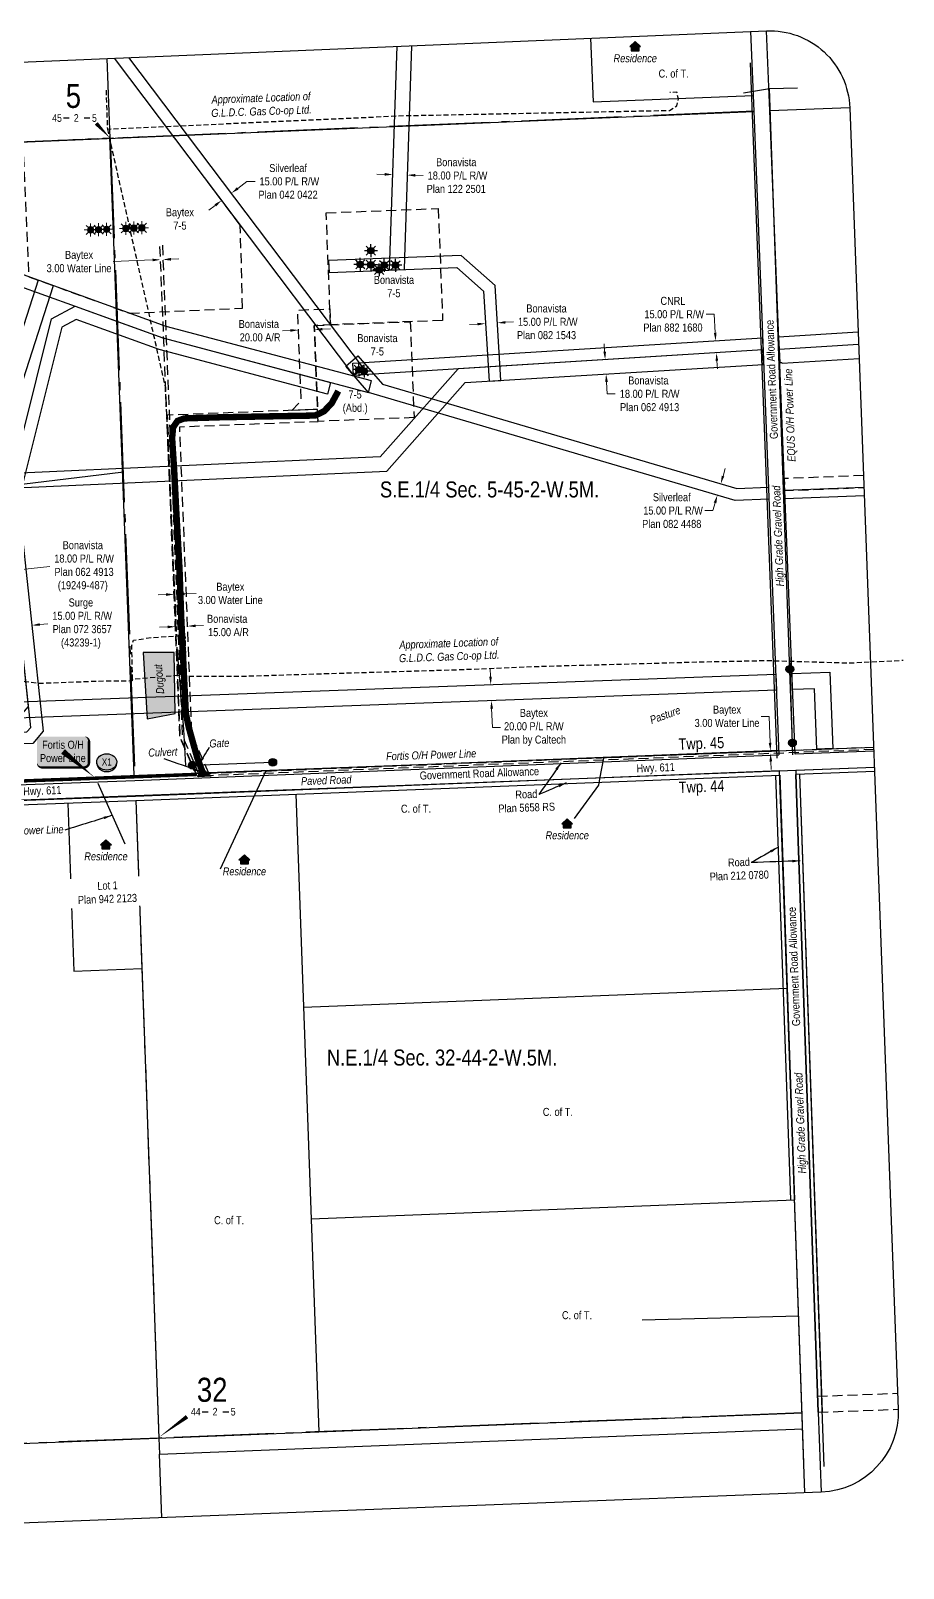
# Model space of a CAD drawing. Extents: x 682535 to 928653, y 5514181 to 5861237.
# Drawn here: x 684704 to 685793, y 5857417 to 5859338 of the extents above; entities that cross this region are included whole.
import ezdxf
from ezdxf.enums import TextEntityAlignment as Align

# ---------------------------------------------------------------- set-up
doc = ezdxf.new("R2010")
doc.units = 0
doc.header["$LTSCALE"] = 5
doc.header["$PDSIZE"] = 0.5
for name, pattern in [('foc-ACCESSROAD', [3.75, 2.5, -1.25]), ('foc-FLOWLINE', [3.75, 2.5, -1.25]), ('foc-QUARTERLINE', [33, 25, -3, 2, -3]), ('UG_PIPE', [1.875, 1.25, -0.625])]:
    doc.linetypes.add(name, pattern=pattern)
doc.layers.get('Defpoints').update_dxf_attribs({"color": 9})
for name, color, linetype in [('10', 1, 'Continuous'), ('9', 3, 'Continuous'), ('AS-FENCE', 48, 'foc-FENCE'), ('AS-PIPE-UG', 44, 'UG_PIPE'), ('AS-PIPE-UG-T', 44, 'Continuous'), ('AS-POWER', 104, 'foc-POWER'), ('AS-POWER-EXISTING-PP', 72, 'Continuous'), ('AS-POWER-EXISTING-T', 72, 'Continuous'), ('AS-POWER-T', 104, 'Continuous'), ('AS-RESIDENCE', 14, 'Continuous'), ('AS-ROADS', 254, 'Continuous'), ('AS-TELUS', 224, 'foc-TEL'), ('C-FLOWLINE', 13, 'foc-FLOWLINE'), ('C-RW', 13, 'Continuous'), ('C-SYMBOL', 7, 'Continuous'), ('C-WS', 13, 'foc-ACCESSROAD'), ('D-TXT', 6, 'Continuous'), ('F-RW', 190, 'Continuous'), ('F-WS', 190, 'foc-ACCESSROAD'), ('F-WS-S', 190, 'Continuous'), ('L-ROAD-T', 7, 'Continuous'), ('L-SECLBL', 7, 'Continuous'), ('L-SECQ', 8, 'foc-QUARTERLINE'), ('L-TITLEDB', 4, 'Continuous'), ('L-TITLEDB-T', 4, 'Continuous'), ('P-CROSSINGS', 250, 'Continuous'), ('T-WATER', 160, 'Continuous'), ('T-WATER-H', 133, 'Continuous'), ('WETLAND-T', 146, 'Continuous')]:
    doc.layers.add(name, color=color, linetype=linetype)
for name, color, linetype, lineweight in [('C-AR-T', 13, 'Continuous', 9), ('C-FLOWLINE-T', 13, 'Continuous', 9), ('C-RW-T', 13, 'Continuous', 9), ('C-WS-T', 13, 'Continuous', 9), ('F-RW-T', 190, 'Continuous', 9), ('F-WS-T', 190, 'Continuous', 9), ('T-TEXT', 48, 'Continuous', 18)]:
    doc.layers.add(name, color=color, linetype=linetype, lineweight=lineweight)
doc.layers.add('P-PROPOSED-WL3', color=92, linetype='Continuous', true_color=0x00bd00)
doc.styles.add('175L', font='ARIALN.TTF', dxfattribs={"height": 20})
doc.styles.add('80', font='ARIALN.TTF', dxfattribs={"height": 10})
doc.styles.add('80CG', font='ARIALN.TTF', dxfattribs={"height": 10})
doc.styles.add('80L', font='ARIALN.TTF', dxfattribs={"height": 10})
doc.styles.add('80LS', font='ARIALNI.TTF', dxfattribs={"height": 10})
doc.styles.add('Crossing', font='ARIALN.TTF', dxfattribs={"height": 10})
doc.styles.add('foc-LtypeFont', font='ARIALN.TTF', dxfattribs={"height": 7.35})
doc.styles.add('MtXpl_Arial_Narrow', font='ARIALNI.TTF')
doc.styles.add('SIMPLEX', font='ARIALN.TTF')
doc.linetypes.add('foc-FENCE', pattern='A,10,-1,["X",foc-LtypeFont,S=0.2,R=0,X=-0.625,Y=-0.75],-1.24', length=12.24)
doc.linetypes.add('foc-POWER', pattern='A,6,-1,["P",foc-LtypeFont,S=0.2,R=0,X=-0.625,Y=-0.75],-1.24,4', length=12.24)
doc.linetypes.add('foc-POWER-NOLINE', pattern='A,0,-4,["P",foc-LtypeFont,S=0.2,R=0,X=-0.625,Y=-0.75],-8.24', length=12.24)
doc.linetypes.add('foc-TEL', pattern='A,2,-1,["T",foc-LtypeFont,S=0.2,R=0,X=-0.425,Y=-0.75],-1.24,8', length=12.24)
doc.linetypes.add('foc-TEL-NOLINE', pattern='A,0,-2,["T",foc-LtypeFont,S=0.2,R=0,X=-0.425,Y=-0.75],-10.24', length=12.24)
doc.dimstyles.new('Compass 5 000', dxfattribs={"dimscale": 5, "dimtxt": 9, "dimasz": 2, "dimexe": 0.2, "dimexo": 0.0625, "dimgap": 0.5, "dimtad": 0, "dimtih": 1, "dimtoh": 1, "dimzin": 0, "dimdsep": 46, "dimtxsty": '80CG', "dimcen": 0.1, "dimse1": 1, "dimse2": 1, "dimclrd": 256, "dimclrt": 256, "dimaunit": 1, "dimadec": 4, "dimazin": 0, "dimtfac": 0.06, "dimtofl": 0, "dimtmove": 0, "dimatfit": 1, "dimfxl": 0.2, "dimtolj": 1, "dimtzin": 0, "dimlwd": -1, "dimarcsym": 0})

# ---------------------------------------------------------------- blocks, each defined once
blk = doc.blocks.new('L-SECLBL')
at = {"layer": '9', "color": 7}
for p, q in [((-5.1, -27.8), (-12.3, -27.8)), ((20.7, -27.8), (13.5, -27.8))]:
    blk.add_line(p, q, dxfattribs=at)
at = {"layer": '10', "color": 2, "style": 'SIMPLEX'}
blk.add_attdef('SEC', text='', height=30, dxfattribs=at).set_placement((0, 0), align=Align.MIDDLE)
at = {"layer": '10', "color": 5, "style": '80L'}
blk.add_attdef('TWP', text='', height=9.5, dxfattribs=at).set_placement((-14.4, -27.4), align=Align.MIDDLE_RIGHT)
blk.add_attdef('RGE', text='', height=9.5, dxfattribs=at).set_placement((3.6, -27.4), align=Align.MIDDLE_CENTER)
blk.add_attdef('MER', text='', height=9.5, dxfattribs=at).set_placement((23.2, -27.4), align=Align.MIDDLE_LEFT)
blk = doc.blocks.new('*D427')
at = {"layer": 'Defpoints', "color": 0, "transparency": 16777216}
for p in [(685271.2, 5858980.6), (685286.2, 5858981.6), (685286.8, 5858972.9)]:
    blk.add_point(p, dxfattribs=at)
at = {"layer": 'F-RW-T', "transparency": 16777216}
for p, q in [((685261.8, 5858971.4), (685251.8, 5858970.8)), ((685296.7, 5858973.6), (685306.7, 5858974.2))]:
    blk.add_line(p, q, dxfattribs=at)
for points in [[(685261.7, 5858973), (685261.9, 5858969.7), (685271.8, 5858972)], [(685296.6, 5858975.2), (685296.8, 5858971.9), (685286.8, 5858972.9)]]:
    blk.add_solid(points, dxfattribs=at)
at = {"layer": 'F-RW-T', "transparency": 16777216, "insert": (685348, 5858974.2), "char_height": 10, "attachment_point": 5, "style": '80CG'}
blk.add_mtext('\\A1;Bonavista\\P 15.00 P/L R/W\\PPlan 082 1543', dxfattribs=at)
blk = doc.blocks.new('GAS')
h = blk.add_hatch(color=255)
h.dxf.hatch_style = 1
edge = h.paths.add_edge_path()
edge.add_arc((0, 0), 0.9, 0, 360)
for p, q in [((-0.81, 0), (-1.62, 0)), ((-0.57, 0.57), (-1.14, 1.14)), ((0, 0.81), (0, 1.62)), ((0.57, 0.57), (1.14, 1.14)), ((1.62, 0), (0.81, 0)), ((-0.57, -0.57), (-1.14, -1.14)), ((0, -0.81), (0, -1.62)), ((1.14, -1.14), (0.57, -0.57))]:
    blk.add_line(p, q)
blk.add_circle((0, 0), 0.8)
blk = doc.blocks.new('POWERPOLE')
h = blk.add_hatch(color=255)
edge = h.paths.add_edge_path()
edge.add_arc((0, 0), 0.96, 0, 360)
at = {"linetype": 'Continuous'}
for p, q in [((0.68, -0.68), (-0.68, 0.68)), ((-0.68, -0.68), (0.68, 0.68))]:
    blk.add_line(p, q, dxfattribs=at)
blk.add_circle((0, 0), 0.96, dxfattribs=at)
blk = doc.blocks.new('*D432')
at = {"layer": 'C-FLOWLINE-T', "transparency": 16777216}
for p, q in [((684856, 5859051.5), (684806.7, 5859049.5)), ((684879, 5859052.4), (684889, 5859052.8))]:
    blk.add_line(p, q, dxfattribs=at)
for points in [[(684856, 5859053.1), (684856.1, 5859049.8), (684866, 5859051.9)], [(684879, 5859054.1), (684879.1, 5859050.7), (684869, 5859052)]]:
    blk.add_solid(points, dxfattribs=at)
at = {"layer": 'Defpoints', "color": 0, "transparency": 16777216}
for p in [(684866.2, 5859046.8), (684869, 5859052), (684869.2, 5859046.9)]:
    blk.add_point(p, dxfattribs=at)
at = {"layer": 'C-FLOWLINE-T', "transparency": 16777216, "insert": (684764.3, 5859049.5), "char_height": 10, "attachment_point": 5, "style": '80CG'}
blk.add_mtext('\\A1;Baytex\\P3.00 Water Line', dxfattribs=at)
blk = doc.blocks.new('res_occ')
for points in [[(0.1, 0.89), (-1.26, -0.37), (1.46, -0.37)], [(-0.9, -1.43), (1.1, -1.43), (1.1, -0.37), (-0.9, -0.37)]]:
    blk.add_hatch(color=14).paths.add_polyline_path(points)
at = {"color": 14}
for points in [[(0.1, 0.89), (-1.26, -0.37), (1.46, -0.37)], [(-0.9, -1.43), (1.1, -1.43), (1.1, -0.37), (-0.9, -0.37)]]:
    blk.add_lwpolyline(points, close=True, dxfattribs=at)
blk = doc.blocks.new('*D434')
at = {"layer": 'Defpoints', "color": 0, "transparency": 16777216}
for p in [(685469.9, 5858800), (685465.6, 5858785.7), (685561.3, 5858757.5)]:
    blk.add_point(p, dxfattribs=at)
at = {"layer": 'F-RW-T', "transparency": 16777216}
for p, q in [((685568.4, 5858781.4), (685571.2, 5858791)), ((685555.7, 5858738.3), (685545.7, 5858738.3)), ((685558.5, 5858747.9), (685555.7, 5858738.3))]:
    blk.add_line(p, q, dxfattribs=at)
for points in [[(685566.8, 5858781.9), (685570, 5858781), (685565.6, 5858771.9)], [(685556.9, 5858748.4), (685560.1, 5858747.4), (685561.3, 5858757.5)]]:
    blk.add_solid(points, dxfattribs=at)
at = {"layer": 'F-RW-T', "transparency": 16777216, "insert": (685504.4, 5858738.3), "char_height": 10, "attachment_point": 5, "style": '80CG'}
blk.add_mtext('\\A1;Silverleaf\\P 15.00 P/L R/W\\PPlan 082 4488', dxfattribs=at)
blk = doc.blocks.new('*D435')
at = {"layer": 'Defpoints', "color": 0, "transparency": 16777216}
for p in [(685536.1, 5858949), (685537, 5858934), (685560.2, 5858935.5)]:
    blk.add_point(p, dxfattribs=at)
at = {"layer": 'F-RW-T', "transparency": 16777216}
for p, q in [((685557.2, 5858983.7), (685547.2, 5858983.7)), ((685558.6, 5858960.4), (685557.2, 5858983.7)), ((685560.8, 5858925.5), (685561.4, 5858915.5))]:
    blk.add_line(p, q, dxfattribs=at)
for points in [[(685560.3, 5858960.5), (685557, 5858960.3), (685559.2, 5858950.4)], [(685562.4, 5858925.6), (685559.1, 5858925.4), (685560.2, 5858935.5)]]:
    blk.add_solid(points, dxfattribs=at)
at = {"layer": 'F-RW-T', "transparency": 16777216, "insert": (685505.9, 5858983.7), "char_height": 10, "attachment_point": 5, "style": '80CG'}
blk.add_mtext('\\A1;CNRL\\P 15.00 P/L R/W\\PPlan 882 1680', dxfattribs=at)
blk = doc.blocks.new('*D436')
at = {"layer": 'Defpoints', "color": 0, "transparency": 16777216}
for p in [(685470.2, 5858929.9), (685471.3, 5858912), (685422.4, 5858909)]:
    blk.add_point(p, dxfattribs=at)
at = {"layer": 'F-RW-T', "transparency": 16777216}
for p, q in [((685420.6, 5858936.9), (685420, 5858946.8)), ((685423, 5858899), (685423.9, 5858884.2)), ((685423.9, 5858884.2), (685433.9, 5858884.2))]:
    blk.add_line(p, q, dxfattribs=at)
for points in [[(685422.3, 5858937), (685419, 5858936.8), (685421.3, 5858926.9)], [(685424.6, 5858899.1), (685421.3, 5858898.9), (685422.4, 5858909)]]:
    blk.add_solid(points, dxfattribs=at)
at = {"layer": 'F-RW-T', "transparency": 16777216, "insert": (685475.2, 5858884.2), "char_height": 10, "attachment_point": 5, "style": '80CG'}
blk.add_mtext('\\A1;Bonavista\\P 18.00 P/L R/W\\P Plan 062 4913', dxfattribs=at)
blk = doc.blocks.new('*D437')
at = {"layer": 'Defpoints', "color": 0, "transparency": 16777216}
for p in [(684954.4, 5859134.9), (684957.5, 5859105.8), (684969.5, 5859114.9)]:
    blk.add_point(p, dxfattribs=at)
at = {"layer": 'F-RW-T', "transparency": 16777216}
for p, q in [((684962.4, 5859140.9), (684974, 5859149.7)), ((684974, 5859149.7), (684984, 5859149.7)), ((684934.4, 5859119.8), (684926.4, 5859113.8))]:
    blk.add_line(p, q, dxfattribs=at)
for points in [[(684961.4, 5859142.3), (684963.4, 5859139.6), (684954.4, 5859134.9)], [(684933.4, 5859121.2), (684935.4, 5859118.5), (684942.4, 5859125.9)]]:
    blk.add_solid(points, dxfattribs=at)
at = {"layer": 'F-RW-T', "transparency": 16777216, "insert": (685025.3, 5859149.7), "char_height": 10, "attachment_point": 5, "style": '80CG'}
blk.add_mtext('\\A1;Silverleaf\\P 15.00 P/L R/W\\PPlan 042 0422', dxfattribs=at)
blk = doc.blocks.new('*D438')
at = {"layer": 'Defpoints', "color": 0, "transparency": 16777216}
for p in [(685157, 5859187.4), (685175, 5859186.8), (685174.1, 5859157.6)]:
    blk.add_point(p, dxfattribs=at)
at = {"layer": 'F-RW-T', "transparency": 16777216}
for p, q in [((685146.1, 5859158.5), (685136.1, 5859158.9)), ((685184, 5859157.3), (685194, 5859157))]:
    blk.add_line(p, q, dxfattribs=at)
for points in [[(685146.1, 5859160.2), (685146, 5859156.9), (685156.1, 5859158.2)], [(685184.1, 5859159), (685184, 5859155.6), (685174.1, 5859157.6)]]:
    blk.add_solid(points, dxfattribs=at)
at = {"layer": 'F-RW-T', "transparency": 16777216, "insert": (685235.3, 5859157), "char_height": 10, "attachment_point": 5, "style": '80CG'}
blk.add_mtext('\\A1;Bonavista\\P 18.00 P/L R/W\\PPlan 122 2501', dxfattribs=at)
blk = doc.blocks.new('*D440')
at = {"layer": 'C-RW-T', "transparency": 16777216}
for p, q in [((685278.1, 5858530.8), (685277.7, 5858540.8)), ((685279.5, 5858490.8), (685280.4, 5858467.3)), ((685280.4, 5858467.3), (685290.4, 5858467.3))]:
    blk.add_line(p, q, dxfattribs=at)
for points in [[(685279.7, 5858530.9), (685276.4, 5858530.8), (685278.4, 5858520.8)], [(685281.2, 5858490.9), (685277.9, 5858490.8), (685279.2, 5858500.8)]]:
    blk.add_solid(points, dxfattribs=at)
at = {"layer": 'Defpoints', "color": 0, "transparency": 16777216}
for p in [(685400.7, 5858525.3), (685279.2, 5858500.8), (685401.4, 5858505.3)]:
    blk.add_point(p, dxfattribs=at)
at = {"layer": 'C-RW-T', "transparency": 16777216, "insert": (685332.2, 5858467.3), "char_height": 10, "attachment_point": 5, "style": '80CG'}
blk.add_mtext('\\A1;Baytex\\P20.00 P/L R/W\\PPlan by Caltech', dxfattribs=at)
blk = doc.blocks.new('*D444')
at = {"layer": 'Defpoints', "color": 0, "transparency": 16777216}
for p in [(684665, 5858662), (684666.7, 5858646.5), (684684.6, 5858648.4)]:
    blk.add_point(p, dxfattribs=at)
at = {"layer": 'F-RW-T', "transparency": 16777216}
for p, q in [((684655.1, 5858660.9), (684645.1, 5858659.8)), ((684692.9, 5858664.9), (684727.7, 5858668.6))]:
    blk.add_line(p, q, dxfattribs=at)
for points in [[(684654.9, 5858662.6), (684655.3, 5858659.2), (684665, 5858662)], [(684692.8, 5858666.6), (684693.1, 5858663.3), (684683, 5858663.9)]]:
    blk.add_solid(points, dxfattribs=at)
at = {"layer": 'F-RW-T', "transparency": 16777216, "insert": (684769, 5858668.6), "char_height": 10, "attachment_point": 5, "style": '80CG'}
blk.add_mtext('\\A1;Bonavista\\P 18.00 P/L R/W\\P Plan 062 4913\\P(19249-487)', dxfattribs=at)
blk = doc.blocks.new('*D445')
at = {"layer": 'Defpoints', "color": 0, "transparency": 16777216}
for p in [(684690.5, 5858593.3), (684691.2, 5858586.7), (684706.1, 5858588.2)]:
    blk.add_point(p, dxfattribs=at)
at = {"layer": 'F-RW-T', "transparency": 16777216}
for p, q in [((684680.6, 5858592.3), (684670.6, 5858591.2)), ((684715.4, 5858596), (684725.3, 5858597))]:
    blk.add_line(p, q, dxfattribs=at)
for points in [[(684680.4, 5858593.9), (684680.7, 5858590.6), (684690.5, 5858593.3)], [(684715.2, 5858597.6), (684715.5, 5858594.3), (684705.4, 5858594.9)]]:
    blk.add_solid(points, dxfattribs=at)
at = {"layer": 'F-RW-T', "transparency": 16777216, "insert": (684766.6, 5858597), "char_height": 10, "attachment_point": 5, "style": '80CG'}
blk.add_mtext('\\A1;Surge\\P 15.00 P/L R/W\\P Plan 072 3657\\P(43239-1)', dxfattribs=at)
blk = doc.blocks.new('*D448')
at = {"layer": 'C-AR-T', "transparency": 16777216}
for p, q in [((684873, 5858633.3), (684863, 5858632.9)), ((684896, 5858634.2), (684910.7, 5858634.8))]:
    blk.add_line(p, q, dxfattribs=at)
for points in [[(684873, 5858635), (684873.1, 5858631.6), (684883, 5858633.7)], [(684895.9, 5858635.9), (684896.1, 5858632.6), (684886, 5858633.8)]]:
    blk.add_solid(points, dxfattribs=at)
at = {"layer": 'Defpoints', "color": 0, "transparency": 16777216}
for p in [(684882.6, 5858643.2), (684885.6, 5858643.4), (684883, 5858633.7)]:
    blk.add_point(p, dxfattribs=at)
at = {"layer": 'C-AR-T', "transparency": 16777216, "insert": (684953.2, 5858634.8), "char_height": 10, "attachment_point": 5, "style": '80CG'}
blk.add_mtext('\\A1;Baytex\\P3.00 Water Line', dxfattribs=at)
blk = doc.blocks.new('*D449')
at = {"layer": 'Defpoints', "color": 0, "transparency": 16777216}
for p in [(684884.6, 5858600), (684899.5, 5858600.5), (684899.8, 5858593.9)]:
    blk.add_point(p, dxfattribs=at)
at = {"layer": 'F-RW-T', "transparency": 16777216}
for p, q in [((684874.8, 5858592.9), (684864.8, 5858592.5)), ((684909.8, 5858594.3), (684919.8, 5858594.7))]:
    blk.add_line(p, q, dxfattribs=at)
for points in [[(684874.8, 5858594.6), (684874.9, 5858591.2), (684884.8, 5858593.3)], [(684909.7, 5858595.9), (684909.9, 5858592.6), (684899.8, 5858593.9)]]:
    blk.add_solid(points, dxfattribs=at)
at = {"layer": 'F-RW-T', "transparency": 16777216, "insert": (684949.3, 5858594.7), "char_height": 10, "attachment_point": 5, "style": '80CG'}
blk.add_mtext('\\A1;Bonavista\\P 15.00 A/R', dxfattribs=at)
blk = doc.blocks.new('*D450')
at = {"layer": 'Defpoints', "color": 0, "transparency": 16777216}
for p in [(685038.3, 5858963.9), (685038.7, 5858953.2), (685058.7, 5858954)]:
    blk.add_point(p, dxfattribs=at)
at = {"layer": 'F-RW-T', "transparency": 16777216}
for p, q in [((685028.3, 5858963.5), (685018.3, 5858963.1)), ((685068.2, 5858965), (685078.2, 5858965.4))]:
    blk.add_line(p, q, dxfattribs=at)
for points in [[(685028.2, 5858965.1), (685028.3, 5858961.8), (685038.3, 5858963.9)], [(685068.2, 5858966.7), (685068.3, 5858963.4), (685058.2, 5858964.6)]]:
    blk.add_solid(points, dxfattribs=at)
at = {"layer": 'F-RW-T', "transparency": 16777216, "insert": (684988.8, 5858963.1), "char_height": 10, "attachment_point": 5, "style": '80CG'}
blk.add_mtext('\\A1;Bonavista\\P 20.00 A/R', dxfattribs=at)
blk = doc.blocks.new('*D451')
at = {"layer": 'C-AR-T', "transparency": 16777216}
for p, q in [((685625.9, 5858481.2), (685615.9, 5858481.2)), ((685627.2, 5858448.1), (685625.9, 5858481.2)), ((685628.1, 5858424.8), (685628.5, 5858414.8))]:
    blk.add_line(p, q, dxfattribs=at)
for points in [[(685628.8, 5858448.2), (685625.5, 5858448), (685627.6, 5858438.1)], [(685629.8, 5858424.8), (685626.4, 5858424.7), (685627.7, 5858434.7)]]:
    blk.add_solid(points, dxfattribs=at)
at = {"layer": 'Defpoints', "color": 0, "transparency": 16777216}
for p in [(685428, 5858430.2), (685627.7, 5858434.7), (685428.1, 5858426.8)]:
    blk.add_point(p, dxfattribs=at)
at = {"layer": 'C-AR-T', "transparency": 16777216, "insert": (685573.4, 5858481.2), "char_height": 10, "attachment_point": 5, "style": '80CG'}
blk.add_mtext('\\A1;Baytex\\P3.00 Water Line', dxfattribs=at)
blk = doc.blocks.new('xing2')
h = blk.add_hatch(color=50)
h.dxf.hatch_style = 1
edge = h.paths.add_edge_path()
edge.add_ellipse((0, 0), major_axis=(-12.5, 0), ratio=0.816297, start_angle=0, end_angle=360)
h = blk.add_hatch(color=250)
h.dxf.hatch_style = 1
edge = h.paths.add_edge_path()
edge.add_ellipse((0, -2), major_axis=(-12.5, 0), ratio=0.816297, start_angle=0, end_angle=180)
edge.add_line((12.5, -2), (12.5, 0))
edge.add_ellipse((0, 0), major_axis=(-12.5, 0), ratio=0.816297, start_angle=0, end_angle=180, ccw=False)
edge.add_line((-12.5, 0), (-12.5, -2))
at = {"color": 250}
blk.add_ellipse((0, 0), major_axis=(-12.5, 0), ratio=0.816297, dxfattribs=at)
blk.add_ellipse((0, -2), major_axis=(-12.5, 0), ratio=0.816297, start_param=0, end_param=3.141593, dxfattribs=at)
at = {"color": 250, "style": 'Crossing'}
blk.add_attdef('CROSSING', text='', height=9, dxfattribs=at).set_placement((0.1, 0), align=Align.MIDDLE_CENTER)
at = {"color": 250, "style": 'Crossing', "flags": 1}
for tag, p in [('OWNER', (0.1, -12.5)), ('DESCRIPTION', (0.1, -25.8)), ('LOCATION', (0.1, -39.3)), ('DWG_REF', (0.1, -52.8))]:
    blk.add_attdef(tag, text='', height=9, dxfattribs=at).set_placement(p, align=Align.MIDDLE_CENTER)
blk = doc.blocks.new('*U463')
h = blk.add_hatch(color=255)
edge = h.paths.add_edge_path()
edge.add_line((-26.5, -20), (26.5, -20))
edge.add_arc((26.5, -14), 6, 270, 360)
edge.add_line((32.5, -14), (32.5, 12.5))
edge.add_arc((26.5, 12.5), 6, 0, 90)
edge.add_line((26.5, 18.5), (-26.5, 18.5))
edge.add_arc((-26.5, 12.5), 6, 90, 180)
edge.add_line((-32.5, 12.5), (-32.5, -14))
edge.add_arc((-26.5, -14), 6, 180, 270)
at = {"color": 104, "flags": 128}
blk.add_lwpolyline([(-26.5, -20, 3, 3, 0), (26.5, -20, 3, 3, 0.414214), (32.5, -14, 3, 3, 0), (32.5, 12.5, 3, 0, 0.414214), (26.5, 18.5, 0, 0, 0), (-26.5, 18.5, 0, 0, 0.414214), (-32.5, 12.5, 0, 0, 0), (-32.5, -14, 0, 3, 0.414214)], format="xyseb", close=True, dxfattribs=at)
blk.add_lwpolyline([(39.1, -32.2, 0, 7.5, 0), (0, 0, 0, 0, 0)], format="xyseb", dxfattribs=at)
at = {"color": 104, "style": '80'}
blk.add_attdef('ENTER_TEXT_001', (-26.8, -4.9), '', height=10, dxfattribs=at)

msp = doc.modelspace()

# ---------------------------------------------------------------- hatches: boundary and pattern name
at = {"layer": 'AS-ROADS'}
h = msp.add_hatch(color=256, dxfattribs=at)
h.dxf.hatch_style = 1
h.paths.add_polyline_path([(684921.504, 5858413.392), (684929.383, 5858406.414), (684913.071, 5858405.749), (684914.625, 5858411.177)])
at = {"layer": 'T-WATER-H'}
h = msp.add_hatch(color=256, dxfattribs=at)
h.dxf.hatch_style = 1
h.paths.add_polyline_path([(684867.739, 5858561.133), (684844.405, 5858560.774), (684849.151, 5858477.922), (684884.24, 5858484.882), (684883.116, 5858561.126)])

# ---------------------------------------------------------------- linework, layer by layer
at = {"layer": 'AS-FENCE', "flags": 128}
for points in [[(685602.247, 5859297.938), (685635.66, 5858428.991)], [(684001.588, 5859169.99), (685606.966, 5859237.151)], [(684802.239, 5859204.91), (684832.811, 5858407.759)], [(684031.758, 5858420.074), (684019.795, 5858689.797), (684234.225, 5858715.384), (684627.108, 5858763.536), (684816.409, 5858786.24), (684819.151, 5858786.551)], [(684897.723, 5858419.772), (684894.958, 5858464.836), (684886.695, 5858567.759)], [(685651.604, 5858554.92), (685655.112, 5858433.098)]]:
    msp.add_lwpolyline(points, dxfattribs=at)
at = {"layer": 'AS-PIPE-UG', "flags": 128}
for points in [[(684797.991, 5859263.74), (684799.671, 5859215.176), (685169.549, 5859231.896), (685501.715, 5859238.476), (685510.794, 5859244.046), (685512.862, 5859252.402), (685510.704, 5859261.206), (685501.894, 5859260.667)], [(684799.671, 5859215.176), (684871.719, 5858893.09)], [(684871.719, 5858893.09), (684885.994, 5858581.56), (684895.056, 5858582.034), (684896.718, 5858580.449), (684897.468, 5858534.201), (684898.241, 5858532.115), (684900.444, 5858531.497), (684973.586, 5858531.576), (685161.435, 5858537.312), (685237.596, 5858539.534), (685345.47, 5858543.955), (685421.238, 5858545.913), (685529.423, 5858549.021), (685623.555, 5858550.978), (685707.991, 5858548.521), (685725.193, 5858547.866), (685793.413, 5858551.307)], [(684831.05, 5858527.298), (684830.787, 5858525.598), (684825.046, 5858525.131), (684799.438, 5858525.266), (684714.534, 5858522.17), (684696.873, 5858524.303), (684675.407, 5858536.043), (684636.175, 5858563.291), (684561.747, 5858615.612), (684110.425, 5858599.352), (683990.283, 5858583.222), (683909.492, 5858588.762)], [(684859.255, 5858529.706), (684831.05, 5858527.298), (684830.1, 5858569.715), (684832.212, 5858576.406), (684854.911, 5858579.677), (684885.994, 5858581.56)], [(684897.468, 5858534.201), (684895.51, 5858532.801), (684871.907, 5858530.786)]]:
    msp.add_lwpolyline(points, dxfattribs=at)
at = {"layer": 'AS-POWER', "flags": 128}
for points in [[(685594.03, 5859260.205), (685626.635, 5859265.888), (685661.31, 5859266.749)], [(685655.175, 5858438.465), (685655.136, 5858447.957), (685651.913, 5858537.898), (685626.635, 5859265.888)]]:
    msp.add_lwpolyline(points, dxfattribs=at)
at = {"layer": 'AS-POWER', "linetype": 'foc-POWER-NOLINE', "flags": 128}
for points in [[(684030.047, 5858376.65), (685756.428, 5858442.758)], [(685694.866, 5857543.772), (685664.503, 5858408.809)]]:
    msp.add_lwpolyline(points, dxfattribs=at)
at = {"layer": 'AS-POWER', "linetype": 'foc-POWER', "flags": 128}
for points in [[(684905.724, 5858420.15), (685006.236, 5858423.765)], [(684940.829, 5858290.54), (684997.522, 5858412.866)], [(685382.951, 5858353.453), (685413.407, 5858395.357), (685414.418, 5858403.097), (685419.474, 5858429.009)], [(684787.551, 5858397.855), (684821.608, 5858321.706)]]:
    msp.add_lwpolyline(points, dxfattribs=at)
at = {"layer": 'AS-ROADS', "const_width": 8, "flags": 128}
msp.add_lwpolyline([(685088.014, 5858887.706), (685079.69, 5858872.325), (685070.127, 5858862.425), (685059.146, 5858857.121), (684941.84, 5858854.974), (684895.743, 5858853.552), (684887.242, 5858850.369), (684881.751, 5858842.414), (684880.512, 5858829.155), (684883.344, 5858784.118), (684885.645, 5858738.725), (684889.716, 5858666.275), (684891.833, 5858605.47), (684895.552, 5858527.136), (684897.676, 5858484.944), (684901.225, 5858467.698), (684911.674, 5858430.042), (684920.006, 5858407.491)], dxfattribs=at)
at = {"layer": 'AS-ROADS', "flags": 128}
msp.add_lwpolyline([(684921.504, 5858413.392), (684929.383, 5858406.414), (684913.071, 5858405.749), (684914.625, 5858411.177)], close=True, dxfattribs=at)
at = {"layer": 'AS-TELUS', "linetype": 'foc-TEL-NOLINE', "flags": 128}
for points in [[(684031.016, 5858351.351), (685757.369, 5858417.48)], [(685669.407, 5857548.001), (685639.044, 5858413.038)]]:
    msp.add_lwpolyline(points, dxfattribs=at)
at = {"layer": 'AS-TELUS', "flags": 128}
msp.add_lwpolyline([(685467.384, 5857727.205), (685662.944, 5857732.127)], dxfattribs=at)
at = {"layer": 'C-RW', "flags": 128}
msp.add_lwpolyline([(684713.414, 5859026.284), (684633.728, 5858779.737, 0.11019481), (684632.919, 5858771.065), (684635.478, 5858750.927), (684661.507, 5858505.774), (684654.769, 5858497.942), (684682.011, 5858498.941), (684682.308, 5858499.286), (684655.344, 5858753.244), (684652.759, 5858773.586), (684732.231, 5859019.473)], format="xyb", dxfattribs=at)
msp.add_lwpolyline([(684060.52, 5858377.776), (684056.87, 5858475.972), (684654.769, 5858497.942), (685634.303, 5858533.873), (685635.087, 5858513.888), (684664.233, 5858478.276), (684077.6, 5858456.72), (684080.506, 5858378.519)], dxfattribs=at)
msp.add_lwpolyline([(685654.402, 5858534.61), (685701.857, 5858536.351), (685705.442, 5858440.844), (685685.456, 5858440.094), (685682.621, 5858515.632), (685655.187, 5858514.626)], close=True, dxfattribs=at)
at = {"layer": 'C-WS'}
msp.add_lwpolyline([(684827.192, 5858985.11), (684968.467, 5858991.265), (684965.653, 5859095.051), (684881.393, 5859206.783), (684693.878, 5859198.952), (684701.516, 5859030.591)], close=True, dxfattribs=at)
at = {"layer": 'Defpoints', "color": 1, "flags": 128}
msp.add_lwpolyline([(683976.396, 5859268.717), (685622.577, 5859337.9, -0.41562546), (685726.707, 5859241.705), (685787.213, 5857615.229, -0.41375887), (685691.155, 5857511.587), (683240.85, 5857416.624, -0.41468092), (683137.046, 5857512.836), (683107.359, 5858311.778, -0.41230269), (683202.924, 5858415.396), (683907.303, 5858446.175), (683880.664, 5859165.102, -0.41276039)], format="xyb", close=True, dxfattribs=at)
at = {"layer": 'Defpoints'}
for p in [(684778.742, 5859089.064), (684788.705, 5859089.444), (684798.736, 5859089.828), (684822.762, 5859090.968), (684832.725, 5859091.349), (684842.756, 5859091.732), (685159.403, 5859044.931), (685113.696, 5858914.441), (685113.696, 5858914.441), (685120.172, 5858912.573), (684962.337, 5858729.127), (684836.097, 5857628.231)]:
    msp.add_point(p, dxfattribs=at)
at = {"layer": 'F-RW', "flags": 128}
for points in [[(685179.418, 5859319.275), (685170.628, 5859054.412), (685170.129, 5859039.388), (685152.116, 5859038.691), (685161.401, 5859318.518)], [(684808.322, 5859303.68), (685107.197, 5858907.356), (685119.273, 5858916.35), (684826.514, 5859304.444)], [(684001.226, 5859154.657), (684198.493, 5859163.125), (684685.544, 5859020.359), (684759.539, 5858993.599), (684812.148, 5858974.574), (684868.838, 5858954.067), (685125.705, 5858885.738), (685129.41, 5858900.36), (684873.275, 5858968.433), (684690.238, 5859034.672), (684200.37, 5859178.174), (684000.679, 5859169.656)], [(685737.135, 5858961.396), (685637.818, 5858955.242), (685638.399, 5858940.26), (685737.692, 5858946.408)], [(685638.399, 5858940.26), (685639.135, 5858923.31), (685642.044, 5858923.49), (685642.086, 5858922.491), (685738.36, 5858928.458)], [(685744.361, 5858767.131), (685645.344, 5858763.28), (685645.728, 5858753.288), (685744.733, 5858757.139)]]:
    msp.add_lwpolyline(points, dxfattribs=at)
for points in [[(685075.857, 5859050.752), (685076.437, 5859035.763), (685236.16, 5859041.943), (685269.257, 5859012.673), (685276.207, 5858900.026), (685291.134, 5858901.046), (685283.852, 5859019.788), (685241.6, 5859057.152)], [(685078.436, 5858898.463), (685074.665, 5858883.808), (684864.27, 5858939.741), (684760.661, 5858977.206), (684742.913, 5858967.752), (684688.755, 5858750.923), (684719.554, 5858462.591), (684706.389, 5858447.121), (684462.005, 5858437.931), (684447.58, 5858422.373), (684448.651, 5858392.125), (684433.663, 5858391.57), (684432.36, 5858428.017), (684455.139, 5858452.583), (684699.243, 5858461.855), (684703.958, 5858467.397), (684673.574, 5858751.967), (684729.986, 5858977.861), (684759.539, 5858993.599), (684868.838, 5858954.067)], [(685106.36, 5858922.36), (685617.723, 5858954.017), (685618.303, 5858939.036), (685132.148, 5858908.926), (685107.197, 5858907.356)], [(685619.041, 5858921.026), (685618.303, 5858939.036), (685237.708, 5858915.57), (685140.133, 5858805.321), (684663.053, 5858783.717), (684655.344, 5858753.244), (684682.308, 5858499.286), (684664.233, 5858478.276), (684349.113, 5858466.697), (684322.141, 5858437.757), (684323.965, 5858387.515), (684341.947, 5858388.18), (684340.394, 5858430.954), (684357.197, 5858448.983), (684672.749, 5858460.581), (684701.023, 5858493.451), (684673.574, 5858751.967), (684677.162, 5858766.334), (685148.57, 5858787.674), (685246.242, 5858898.208)], [(685097.363, 5858918.705), (685112.507, 5858931.764), (685143.048, 5858896.251), (685585.505, 5858765.985), (685625.05, 5858767.486), (685625.636, 5858752.487), (685583.618, 5858750.91), (685125.705, 5858885.738)]]:
    msp.add_lwpolyline(points, close=True, dxfattribs=at)
at = {"layer": 'F-WS'}
for points in [[(685072.932, 5859110.421), (685212.826, 5859115.86), (685218.264, 5858975.965), (685078.37, 5858970.527)], [(685058.046, 5858969.737), (685177.956, 5858974.398), (685182.617, 5858854.489), (685062.708, 5858849.828)]]:
    msp.add_lwpolyline(points, close=True, dxfattribs=at)
at = {"layer": 'F-WS', "flags": 128}
for points in [[(685030.149, 5858863.573), (685041.674, 5858876.03), (685037.285, 5858988.945), (685077.593, 5858990.512), (685078.37, 5858970.527), (685058.046, 5858969.737), (685062.125, 5858864.816), (685030.149, 5858863.573)], [(684926.458, 5858410.042), (684905.116, 5858459.048), (684890.002, 5858843.114), (685062.708, 5858849.828), (685062.125, 5858864.816), (684874.424, 5858857.519), (684890.239, 5858455.643), (684910.375, 5858409.404)], [(685743.778, 5858782.12), (685644.761, 5858778.269), (685645.344, 5858763.28), (685744.361, 5858767.131)], [(685686.539, 5857631.498), (685786.469, 5857635.216)], [(685687.282, 5857611.512), (685787.213, 5857615.229)]]:
    msp.add_lwpolyline(points, dxfattribs=at)
at = {"layer": 'L-SECLBL', "flags": 128}
for points in [[(684803.355, 5859203.517, 0, 5, 0), (684785.754, 5859222.199, 0, 0, 0)], [(684863.483, 5857579.844, 0, 5, 0), (684899.138, 5857605.911, 0, 0, 0)]]:
    msp.add_lwpolyline(points, format="xyseb", dxfattribs=at)
at = {"layer": 'L-SECQ', "flags": 128}
for points in [[(684803.355, 5859203.517), (684799.542, 5859303.311)], [(685606.682, 5859237.309), (684803.355, 5859203.517)], [(685726.703, 5859241.808), (685626.776, 5859237.988)], [(684803.355, 5859203.517), (684000.679, 5859169.656)], [(684803.355, 5859203.517), (684833.927, 5858406.366)], [(684835.083, 5858375.944), (684864.023, 5857579.262)], [(685667.175, 5857610.776), (684864.023, 5857579.262)], [(684864.023, 5857579.262), (684060.897, 5857547.65)], [(684864.023, 5857579.262), (684864.762, 5857559.278)]]:
    msp.add_lwpolyline(points, dxfattribs=at)
at = {"layer": 'L-TITLEDB', "flags": 128}
for points in [[(685602.749, 5859337.067), (685606.682, 5859237.309), (685638.258, 5858433.137)], [(685626.776, 5859237.988), (685622.783, 5859337.908)], [(685402.994, 5859328.672), (685406.248, 5859248.982), (685605.912, 5859257.255)], [(685658.358, 5858433.893), (685626.776, 5859237.988)], [(685638.055, 5858438.315), (684833.927, 5858406.366), (684030.047, 5858376.65)], [(684030.237, 5858371.474), (684834.126, 5858401.195), (685638.258, 5858433.137)], [(685658.155, 5858439.069), (685756.428, 5858442.758)], [(685756.621, 5858437.581), (685658.358, 5858433.893)], [(685639.044, 5858413.038), (684834.894, 5858381.118), (684031.016, 5858351.351)], [(685670.713, 5857510.795), (685639.044, 5858413.038)], [(685659.145, 5858413.793), (685757.369, 5858417.48)], [(685659.145, 5858413.793), (685659.328, 5858408.615)], [(685757.561, 5858412.302), (685659.328, 5858408.615)], [(684031.171, 5858346.196), (684835.083, 5858375.944), (685639.227, 5858407.86)], [(685634.05, 5858407.678), (685652.665, 5857876.786)], [(685639.227, 5858407.86), (685657.842, 5857876.968)], [(685659.328, 5858408.615), (685687.282, 5857611.512), (685691.155, 5857511.587)], [(685687.282, 5857611.512), (685659.328, 5858408.615)], [(685692.459, 5857611.694), (685664.503, 5858408.809)], [(684750.152, 5858372.802), (684757.822, 5858162.889), (684842.67, 5858166.013)], [(684835.083, 5858375.944), (684864.023, 5857579.262)], [(685034.792, 5858383.871), (685063.788, 5857587.1)], [(685044.479, 5858117.691), (685648.561, 5858141.669)], [(685054.101, 5857853.278), (685657.842, 5857876.968)], [(685063.788, 5857587.1), (685667.175, 5857610.776)], [(684362.77, 5857559.513), (685063.788, 5857587.1)], [(684867.702, 5857479.674), (684864.762, 5857559.278), (685667.883, 5857590.791)]]:
    msp.add_lwpolyline(points, dxfattribs=at)
at = {"layer": 'P-PROPOSED-WL3', "linetype": 'Continuous', "const_width": 3, "flags": 128}
msp.add_lwpolyline([(684029.616, 5858347.639), (684497.842, 5858364.966), (684496.827, 5858392.403), (684910.431, 5858407.905)], dxfattribs=at)
at = {"layer": 'T-WATER', "flags": 128}
msp.add_lwpolyline([(684867.739, 5858561.133), (684844.405, 5858560.774), (684849.151, 5858477.922), (684884.24, 5858484.882), (684883.116, 5858561.126)], close=True, dxfattribs=at)

# ---------------------------------------------------------------- block references
at = {"layer": 'AS-POWER-EXISTING-PP', "xscale": 5, "yscale": 5, "zscale": 5}
for p in [(685651.839, 5858540.01), (685655.136, 5858447.957)]:
    msp.add_blockref('POWERPOLE', p, dxfattribs=at)
at = {"layer": 'AS-POWER-EXISTING-PP', "color": 2, "xscale": 5, "yscale": 5, "zscale": 5}
for p in [(684905.724, 5858420.15), (685006.236, 5858423.765)]:
    msp.add_blockref('POWERPOLE', p, dxfattribs=at)
at = {"layer": 'AS-POWER-T'}
ref = msp.add_blockref('*U463', (684744.252, 5858437.366), dxfattribs=dict(at, xscale=0.9998299877283919, yscale=0.9998299877283919, zscale=0.9998299877283919))
ref.add_attrib('ENTER_TEXT_001', 'Fortis O/H', (684718.155, 5858440.692), dxfattribs={"layer": '0', "color": 104, "height": 9.9983, "style": '80'})
ref.add_attrib('ENTER_TEXT_002', 'Power Line', (684715.413, 5858424.028), dxfattribs={"layer": '0', "color": 104, "height": 9.9983, "style": '80'})
at = {"layer": 'AS-RESIDENCE', "xscale": 5, "yscale": 5, "zscale": 5}
for p in [(685458.213, 5859319.947), (684797.349, 5858322.588), (684970.241, 5858303.813)]:
    msp.add_blockref('res_occ', p, dxfattribs=at)
at = {"layer": 'C-WS-T', "xscale": 5, "yscale": 5, "zscale": 5}
for p in [(684778.742, 5859089.064), (684788.705, 5859089.444), (684798.736, 5859089.828), (684822.762, 5859090.968), (684832.725, 5859091.349), (684842.756, 5859091.732)]:
    msp.add_blockref('GAS', p, dxfattribs=at)
at = {"layer": 'F-WS-S', "xscale": 5, "yscale": 5, "zscale": 5}
for p in [(685128.693, 5859063.136), (685115.421, 5859045.97), (685128.693, 5859045.45), (685139.103, 5859039.208), (685145.348, 5859044.931), (685159.403, 5859044.931), (685113.696, 5858914.441), (685120.172, 5858912.573)]:
    msp.add_blockref('GAS', p, dxfattribs=at)
at = {"layer": 'L-SECLBL'}
for p, values in [((684757.23, 5859256.348), {'SEC': '5', 'TWP': '45', 'RGE': '2', 'MER': '5'}), ((684930.529, 5857639.605), {'SEC': '32', 'TWP': '44', 'RGE': '2', 'MER': '5'})]:
    msp.add_blockref('L-SECLBL', p, dxfattribs=at).add_auto_attribs(values)
at = {"layer": 'P-CROSSINGS'}
msp.add_blockref('xing2', (684798.859, 5858424.256), dxfattribs=at).add_auto_attribs({'CROSSING': 'X1'})

# ---------------------------------------------------------------- texts
at = {"layer": 'AS-POWER-EXISTING-T', "style": 'MtXpl_Arial_Narrow'}
for s, rotation, p in [('EQUS O/H Power Line', 92.127728, (685658.972, 5858799.577)), ('Fortis O/H Power Line', 1.969535, (685147.853, 5858426.159)), ('Fortis O/H Power Line', 1.969535, (684632.564, 5858331.311))]:
    msp.add_text(s, height=9.99272, rotation=rotation, dxfattribs=at).set_placement(p)
at = {"layer": 'AS-RESIDENCE', "char_height": 10, "attachment_point": 1, "style": '175L'}
for insert in [(685431.703, 5859308.588), (685346.78, 5858337.504), (684770.839, 5858311.229), (684943.731, 5858292.455)]:
    msp.add_mtext_dynamic_manual_height_columns('{\\fArial Narrow|b0|i1|c0|p34;Residence}', width=18.19126, gutter_width=100, heights=[0], dxfattribs=dict(at, insert=insert))
at = {"layer": 'C-SYMBOL', "color": 3, "style": '175L'}
msp.add_text('S.E.1/4 Sec. 5-45-2-W.5M.', height=20, dxfattribs=at).set_placement((685276.907, 5858748.743), align=Align.BOTTOM_CENTER)
at = {"layer": 'C-SYMBOL', "color": 3, "insert": (685217.631, 5858044.518), "char_height": 20, "width": 302.82401, "attachment_point": 8, "style": '175L'}
msp.add_mtext('N.E.1/4 Sec. 32-44-2-W.5M.', dxfattribs=at)
at = {"layer": 'C-WS-T', "insert": (684874.672, 5859116.143), "char_height": 10, "attachment_point": 1, "style": '80L'}
msp.add_mtext_dynamic_manual_height_columns('\\pi-1.96569;Baytex\\P\\pi7.30784;7-5', width=30.16821, gutter_width=50, heights=[0], dxfattribs=at)
at = {"layer": 'D-TXT', "color": 3, "char_height": 14, "attachment_point": 1, "style": '80L'}
for s, insert, rotation in [('Twp. 45', (685512.6, 5858453.476), 2.092793), ('Twp. 44', (685512.879, 5858399.369), 2.167859)]:
    msp.add_mtext_dynamic_manual_height_columns(s, width=101.3954, gutter_width=47.5, heights=[0], dxfattribs=dict(at, insert=insert, rotation=rotation))
at = {"layer": 'F-WS-T', "char_height": 10, "attachment_point": 1, "style": '80L'}
for s, insert in [('\\pi-9.39748;Bonavista\\P\\pi7.30784;7-5', (685141.77, 5859031.639)), ('\\pi-9.39748;Bonavista\\P\\pi7.30784;7-5', (685121.12, 5858958.904)), ('\\pi7.30784;7-5\\P\\pi0.1796;(Abd.)', (685093.361, 5858888.428))]:
    msp.add_mtext_dynamic_manual_height_columns(s, width=30.16821, gutter_width=50, heights=[0], dxfattribs=dict(at, insert=insert))
at = {"layer": 'L-ROAD-T', "style": '80L'}
for s, rotation, p in [('Government Road Allowance', 92.168027, (685629.202, 5858902.236)), ('Government Road Allowance', 2.168027, (685264.19, 5858409.914)), ('Hwy. 611', 2.168027, (685484.301, 5858417.045)), ('Hwy. 611', 2.168027, (684718.449, 5858388.327)), ('Government Road Allowance', 92.168027, (685656.999, 5858168.525))]:
    msp.add_text(s, height=10, rotation=rotation, dxfattribs=at).set_placement(p, align=Align.MIDDLE_CENTER)
at = {"layer": 'L-TITLEDB-T', "char_height": 10, "attachment_point": 5, "style": '80CG'}
for insert in [(685506.709, 5859284.416), (685185.025, 5858365.694), (685362.153, 5857986.752), (684951.658, 5857851.475), (685386.111, 5857732.748)]:
    msp.add_mtext('\\A1;C. of T.', dxfattribs=dict(at, insert=insert))
at = {"layer": 'T-TEXT', "style": '80LS'}
for s, rotation, p in [('High Grade Gravel Road', 92.168027, (685637.114, 5858706.528)), ('Pasture', 20, (685496.08, 5858482.942)), ('Gate', 2.168027, (684939.45, 5858447.628)), ('Culvert', 2.168027, (684868.834, 5858436.453)), ('Paved Road', 2.168027, (685072.919, 5858401.278)), ('High Grade Gravel Road', 92.168027, (685664.912, 5857972.817))]:
    msp.add_text(s, height=10, rotation=rotation, dxfattribs=at).set_placement(p, align=Align.MIDDLE_CENTER)
at = {"layer": 'WETLAND-T', "style": '80LS'}
msp.add_text('Dugout', height=10, rotation=94.503885, dxfattribs=at).set_placement((684864.26, 5858527.598), align=Align.MIDDLE_CENTER)

# ---------------------------------------------------------------- dimensions: what is measured, and where the dimension line sits
at = {"layer": 'C-AR-T'}
for base, p1, p2, angle, picture, middle in [((684883.012, 5858633.711), (684885.623, 5858643.356), (684882.625, 5858643.235), 182.324106, '*D448', (684953.169, 5858634.835)), ((685627.713, 5858434.743), (685427.98, 5858430.18), (685428.114, 5858426.812), 272.275235, '*D451', (685573.403, 5858481.236))]:
    dim = msp.add_linear_dim(base=base, p1=p1, p2=p2, angle=angle, text='Baytex\\P3.00 Water Line', dimstyle='Compass 5 000', dxfattribs=at)
    dim.commit()
    dim.dimension.update_dxf_attribs({"geometry": picture, "text_midpoint": middle, "dimtype": 161})
at = {"layer": 'C-FLOWLINE-T'}
dim = msp.add_linear_dim(base=(684869.038, 5859051.981), p1=(684866.246, 5859046.807), p2=(684869.243, 5859046.928), angle=2.324106, text='Baytex\\P3.00 Water Line', dimstyle='Compass 5 000', dxfattribs=at)
dim.commit()
dim.dimension.update_dxf_attribs({"geometry": '*D432', "text_midpoint": (684764.267, 5859049.452), "dimtype": 161})
at = {"layer": 'F-RW-T'}
for base, p1, p2, angle, text, picture, middle in [((684954.408, 5859134.906), (684957.525, 5859105.829), (684969.516, 5859114.872), 37.020837, 'Silverleaf\\P 15.00 P/L R/W\\PPlan 042 0422', '*D437', (685025.282, 5859149.673)), ((685174.053, 5859157.618), (685157.049, 5859187.363), (685175.02, 5859186.766), 358.099311, 'Bonavista\\P 18.00 P/L R/W\\PPlan 122 2501', '*D438', (685235.335, 5859156.955)), ((685286.761, 5858972.937), (685271.235, 5858980.62), (685286.227, 5858981.551), 3.553545, 'Bonavista\\P 15.00 P/L R/W\\PPlan 082 1543', '*D427', (685348.016, 5858974.177)), ((685560.164, 5858935.452), (685536.053, 5858948.961), (685536.974, 5858934.023), 273.527335, 'CNRL\\P 15.00 P/L R/W\\PPlan 882 1680', '*D435', (685505.898, 5858983.689)), ((685038.26, 5858963.858), (685058.659, 5858953.977), (685038.674, 5858953.2), 182.226254, 'Bonavista\\P 20.00 A/R', '*D450', (684988.787, 5858963.081)), ((685422.367, 5858908.97), (685470.206, 5858929.901), (685471.309, 5858911.984), 273.523214, 'Bonavista\\P 18.00 P/L R/W\\P Plan 062 4913', '*D436', (685475.184, 5858884.213)), ((685561.332, 5858757.474), (685469.862, 5858800.032), (685465.628, 5858785.651), 253.594759, 'Silverleaf\\P 15.00 P/L R/W\\PPlan 082 4488', '*D434', (685504.391, 5858738.288)), ((684665.038, 5858661.952), (684684.631, 5858648.414), (684666.677, 5858646.509), 186.057034, 'Bonavista\\P 18.00 P/L R/W\\P Plan 062 4913\\P(19249-487)', '*D444', (684769.018, 5858668.604)), ((684690.516, 5858593.345), (684706.131, 5858588.249), (684691.223, 5858586.669), 186.049384, 'Surge\\P 15.00 P/L R/W\\P Plan 072 3657\\P(43239-1)', '*D445', (684766.605, 5858597.033)), ((684899.81, 5858593.879), (684884.559, 5858599.956), (684899.548, 5858600.546), 2.253579, 'Bonavista\\P 15.00 A/R', '*D449', (684949.283, 5858594.666))]:
    dim = msp.add_linear_dim(base=base, p1=p1, p2=p2, angle=angle, text=text, dimstyle='Compass 5 000', dxfattribs=at)
    dim.commit()
    dim.dimension.update_dxf_attribs({"geometry": picture, "text_midpoint": middle, "dimtype": 161})

# ---------------------------------------------------------------- leaders
at = {"layer": 'AS-POWER-EXISTING-T', "path_type": 1}
msp.add_leader([(684804.951, 5858357.223), (684746.531, 5858338.981)], dimstyle='Compass 5 000', override={"dimgap": 0.5, "dimtad": 0}, dxfattribs=at)
at = {"layer": 'T-TEXT', "path_type": 1}
for points in [[(684913.594, 5858420.854), (684927.372, 5858442.516)], [(684916.462, 5858411.69), (684870.708, 5858428.247)]]:
    msp.add_leader(points, dimstyle='Compass 5 000', override={"dimgap": 0.5, "dimtad": 0}, dxfattribs=at)

# ---------------------------------------------------------------- next in the draw order: texts
at = {"layer": 'AS-PIPE-UG-T', "char_height": 10.0006, "attachment_point": 5, "rotation": 2.063441, "style": '80CG', "bg_fill": 3, "box_fill_scale": 1.15, "bg_fill_color": 256, "bg_fill_true_color": 256, "bg_fill_transparency": 0}
for insert in [(684991.832, 5859244.233), (685226.292, 5858562.85)]:
    msp.add_mtext('\\A1;{\\fArial Narrow|b0|i1|c0|p34;Approximate Location of \\PG.L.D.C. Gas Co-op Ltd.}', dxfattribs=dict(at, insert=insert))
at = {"layer": 'L-TITLEDB-T', "char_height": 10, "attachment_point": 1, "rotation": 2.108608, "style": '80L', "bg_fill": 2}
for s, width, insert in [('\\pi23.88356;Road \\P\\pi2.10662;Plan 5658 RS', 73.42879, (685285.06, 5858387.459)), ('\\pi23.88356;Road \\P\\pi0.48997;Plan 212 0780', 73.42879, (685550.515, 5858302.486)), ('\\pi38.01606;Lot 1 \\P\\pi13.05358;Plan 942 2123', 98.57646, (684749.002, 5858272.864))]:
    msp.add_mtext_dynamic_manual_height_columns(s, width=width, gutter_width=50.012, heights=[0], dxfattribs=dict(at, insert=insert))

# ---------------------------------------------------------------- next in the draw order: linework, layer by layer
at = {"layer": 'C-FLOWLINE', "flags": 128}
msp.add_lwpolyline([(685756.546, 5858439.76), (684911.66, 5858406.453), (684890.239, 5858455.643), (684865.27, 5859070.856), (684868.267, 5859070.978), (684893.213, 5858456.326), (684913.592, 5858409.531), (685756.428, 5858442.758)], dxfattribs=at)

# ---------------------------------------------------------------- next in the draw order: block references
at = {"layer": 'AS-RESIDENCE', "xscale": 5, "yscale": 5, "zscale": 5}
msp.add_blockref('res_occ', (685373.29, 5858348.863), dxfattribs=at)

# ---------------------------------------------------------------- next in the draw order: dimensions: what is measured, and where the dimension line sits
at = {"layer": 'C-RW-T'}
dim = msp.add_linear_dim(base=(685279.168, 5858500.833), p1=(685400.671, 5858525.303), p2=(685401.404, 5858505.316), angle=272.100746, text='Baytex\\P20.00 P/L R/W\\PPlan by Caltech', dimstyle='Compass 5 000', dxfattribs=at)
dim.commit()
dim.dimension.update_dxf_attribs({"geometry": '*D440', "text_midpoint": (685332.181, 5858467.314), "dimtype": 161})

# ---------------------------------------------------------------- next in the draw order: leaders
at = {"layer": 'L-TITLEDB-T', "path_type": 1}
for points in [[(685366.237, 5858423.234), (685338.248, 5858383.327)], [(685372.663, 5858398.035), (685338.248, 5858383.327)], [(685636.924, 5858317.433), (685603.704, 5858298.354)], [(685664.91, 5858300.676), (685603.704, 5858298.354)]]:
    msp.add_leader(points, dimstyle='Compass 5 000', override={"dimgap": 0.5, "dimtad": 0}, dxfattribs=at)

doc.saveas('drawing.dxf')
